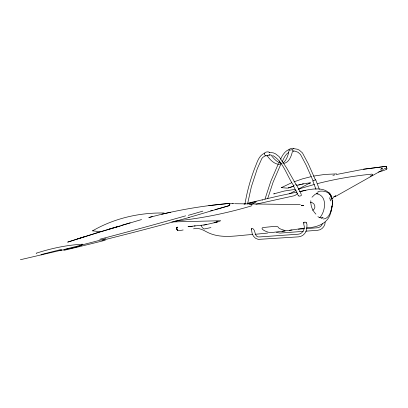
<?xml version="1.0" encoding="UTF-8"?>
<svg xmlns="http://www.w3.org/2000/svg" width="408" height="408" viewBox="0 0 408 408"><rect width="100%" height="100%" fill="white"/><g stroke="black" fill="none" stroke-linecap="round" stroke-linejoin="round"><path stroke-width="0.61" d="M310.82 200.721C310.468 205.678 312.421 210.61 315.93 214.129M330.276 200.909L330.281 200.231M325.196 222.059C325.202 226.241 321.754 230.076 317.551 230.311L305.663 231.183M331.735 199.094L331.893 198.089L331.811 199.022L333.163 197.865M244.953 204.082C247.029 191.699 250.369 179.535 254.873 167.816C257.188 162.455 258.662 155.412 264.797 153.117M247.549 204L251.364 186.757L257.28 168.764L261.834 158.539L262.992 157.253L265.802 155.524M331.296 209.421C330.296 213.466 328.221 218.724 323.406 219.055M251.369 228.863L251.542 228.567A1.142 0.52 10.3 0 1 252.363 228.434C256.147 229.617 253.745 238.002 259.973 236.905L298.274 234.207C301.303 234.161 304.021 231.045 304.246 227.929C304.955 226.124 301.91 221.758 305.087 222.074C308.157 222.278 306.551 227.547 306.673 229.49C305.873 233.33 302.522 236.574 298.549 236.849L258.249 239.389L255.5 238.241L253.424 236.166L252.119 233.381L251.369 228.863L251.558 229.23M265.001 199.104L270.785 181.346L278.435 163.567M267.699 198.594L273.095 182.182L280.663 164.608M288.981 149.471C289.879 148.854 292.964 147.466 293.867 148.787M293.933 150.669L293.362 151.378M322.34 223.752C321.744 226.012 319.622 227.552 317.332 227.776L306.566 228.577M372.591 175.226L370.122 176.169M331.923 198.844L332.061 198.538L331.867 198.951M251.95 205.046L251.889 204.638M306.367 222.712L306.148 222.967M278.98 162.481L279.796 160.854M282.01 161.925C283.922 158.426 285.156 154.499 288.665 152.464M280.607 159.227C282.407 155.203 284.901 151.021 289.267 149.404M269.55 154.805L269.091 155.183M372.698 174.92L372.55 174.527M251.68 205.657L251.297 205.953C226.435 213.313 200.909 218.515 175.098 221.075M311.987 197.232L314.945 194.422L318.163 192.913L316.302 193.264M176.939 227.812C175.261 231.356 181.198 230.423 183.156 229.964M319.734 217.755C325.538 211.665 327.848 195.264 316.338 193.749M177.363 227.399L176.715 228.052L177.684 227.072M298.692 195.626C297.998 196.819 302.083 195.804 301.41 194.897M41.208 254.918L41.086 254.572L61.557 249.395M386.325 169.315L387.024 168.744L386.957 168.29C385.366 168.504 387.753 166.423 385.815 166.388L363.482 169.233L336.416 174.507M334.55 196.391L333.535 197.197L335.656 195.748L334.57 196.579M297.544 193.489L295.861 194.866A2.142 0.515 -17.9 0 1 294.846 195.478A1.999 0.484 -17.9 0 1 293.347 195.952L255.913 204.214M312.661 210.35C316.751 208.151 314.828 202.388 310.437 202.317M335.31 196.564L383.469 169.412M294.224 185.181L293.347 185.696L298.355 195.718M99.547 231.652L92.565 230.836C114.138 218.367 139.204 212.517 164.047 213.007M298.33 189.149L309.04 183.447A4.309 0.469 -13.7 0 0 308.326 183.075L306.918 183.269M289.354 193.866L296.193 190.291M286.982 188.119L281.377 187.639L291.628 182.753M295.642 184.447L296.193 184.202L301.257 194.315M188.797 217.51L229.143 205.657C230.393 205.306 229.893 203.291 228.643 203.459C206.014 205.494 183.518 209.069 161.41 214.322L170.636 212.236M228.817 205.729C230.036 205.423 229.77 203.368 228.475 203.5L208.758 205.657M293.99 181.841L302.364 178.893L311.258 176.608M205.03 224.782L205.464 224.619M300.477 191.694L303.562 190.781M85.654 236.339L67.667 242.133L96.839 232.83L141.566 219.55M217.699 221.768L216.301 222.207L216.684 222.085M77.617 238.91L99.741 232.101M100.337 231.917L111.914 228.454M293.347 186.323L287.711 188.103L293.541 186.318M269.571 152.516C268.796 151.261 264.19 151.847 264.43 153.816C264.562 155.387 266.052 156.647 267.556 155.346M121.278 225.476L130.178 222.845M108.987 229.153L117.774 226.557M214.654 222.676L217.433 221.876M112.521 228.271L120.406 225.991M219.178 208.519L229.143 205.657M188.297 215.332L202.858 211.135M217.826 221.921L220.738 220.723L171.783 221.942M384.28 168.473C385.698 169.187 388.079 166.704 385.902 166.372L363.492 169.238M214.032 222.839L215.669 222.38M296.483 185.421L306.694 183.238M148.951 217.51L160.813 214.481M148.869 217.535L152.255 216.617M210.63 210.824L212.415 210.35M214.97 209.641L218.576 208.677M215.169 222.533L206.05 224.65M314.425 184.426L298.411 189.108L299.548 189.011M210.931 227.572L204.102 229.005L202.291 227.623L201.047 225.287M244.045 204.179L245.239 203.873M247.625 203.266L277.675 196.192L297.09 192.071M332.903 175.348L334.657 174.915M317.572 183.59C335.407 179.03 353.593 175.909 371.907 174.124L372.448 174.41M250.991 204.27C251.92 204.719 257.922 200.894 255.77 201.69L247.631 203.658M298.666 184.987L299.564 184.773M61.725 250.099L20.4 259.723M300.013 184.666L301.094 184.421M215.256 222.227L217.229 221.809M302.078 184.013L303.419 183.738M299.538 191.571C308.632 189.587 326.895 184.691 331.398 196.942L329.562 193.214L331.061 196.064M61.736 250.201C68.483 248.477 76.893 247.722 82.758 244.56M281.377 187.639L282.606 187.399M92.565 230.836L93.814 230.596M262.15 200.134L262.507 200.073M317.909 191.627C322.162 190.312 327.293 191.286 330.327 194.647L329.118 192.811L330.704 195.294M321.28 218.101L323.146 217.77L321.346 217.984L319.418 217.52L317.898 216.658M192.301 226.251L188.027 226.664L204.408 224.936M203.76 225.048L206.463 224.579M60.017 250.512L61.159 250.313M313.502 176.103L324.962 174.42L336.646 173.885M193.54 228.827C197.957 227.419 202.343 229.526 206.137 231.617C220.539 239.644 237.186 235.258 252.659 234.534M304.332 228.138L289.425 230.336M306.801 227.756C316.71 227.649 327.961 223.62 330.618 212.996C332.066 208.029 333.275 202.649 331.607 197.579L331.826 198.4L330.868 195.447L331.398 196.942M303.96 190.725L305.939 190.572M194.106 226.017L195.172 225.864M282.066 231.321C290.527 230.642 278.924 230.066 278.042 226.976A2.463 0.918 3.3 0 0 277.318 226.613L275.522 226.282L262.91 227.542C258.871 228.863 269.234 233.549 272.034 232.504L292.011 229.979M310.575 182.927L309.417 183.07L310.534 182.937M267.378 155.366L269.26 155.162M255.138 234.304L267.577 233.07M249.359 204.184L251.445 204.158M295.132 189.383L284.396 191.01L273.661 193.897L274.395 193.846M298.33 229.194L304.031 228.766M303.164 231.367L280.021 233.075L276.415 232.397M36.353 253.23L36.149 253.24C51.153 248.385 66.861 245.029 82.579 244.193M302.491 205.295L301.201 205.295L303.7 205.525L302.501 205.51M300.314 204.597L234.814 203.709M228.475 203.5L232.927 203.658M234.065 203.689L232.682 203.648M269.122 152.25L273.436 152.924L275.487 153.816L279.103 156.601L286.61 167.933L295.928 184.345M269.096 154.867L270.876 154.989M293.413 148.583L297.406 149.246L299.248 150.113L302.43 152.862L308.331 163.909L315.45 179.989M293.367 151.067L295.02 151.19L297.988 152.25L300.472 154.423L306.102 165.036L313.14 180.963M330.847 197.059L331.362 197.181M272.631 155.423C283.162 161.318 286.906 175.863 293.617 185.569M331.133 197.039L331.041 196.982M331.648 197.503L331.184 197.283M177.684 230.362L177.368 230.143L177.771 230.418M329.516 197.763L329.679 198.059M329.837 198.38L330.179 199.481M319.311 189.276L315.746 179.862L315.404 179.826L312.819 181.009L315.96 189.286M303.654 222.513L303.685 222.656A1.55 0.597 1.7 0 0 303.802 222.799M330.215 199.675L330.266 200.048M332.316 201.175L332.229 200.466L332.408 204.474L332.398 201.996M332.306 200.986L332.418 202.348M386.386 169.305A216.74 7.553 -9 0 1 378.522 172.084M304.271 223.028A1.55 0.597 1.7 0 1 304.001 222.926M281.194 163.271A40.351 16.162 77.5 0 1 271.101 155.076M283.968 163.353A40.351 16.162 77.5 0 0 292.786 149.552L289.078 150.333A40.285 16.264 77.5 0 1 282.734 163.108M281.245 163.853A40.285 16.264 77.5 0 1 266.919 155.402M185.671 215.832A280.133 12.097 -14 0 1 99.71 239.277M105.953 238.654A277.909 13.586 -13.9 0 1 64.122 249.512M189.118 217.459A280.24 17.748 -12.8 0 1 101.842 240.399M105.239 240.271A277.986 17.432 -12.8 0 1 63.76 250.39M332.061 205.77L331.138 211.007L332.061 205.77M332.092 198.038L331.954 198.716L332.092 198.038M176.832 227.985L176.506 228.664L176.832 227.985M177.036 227.7L176.608 228.189L177.352 227.358L177.036 227.7M382.352 168.387L380.797 169.233L382.352 168.387M177.771 230.438L176.735 229.48L177.771 230.484M331.699 197.895L331.26 196.467L331.699 197.895"/></g></svg>
